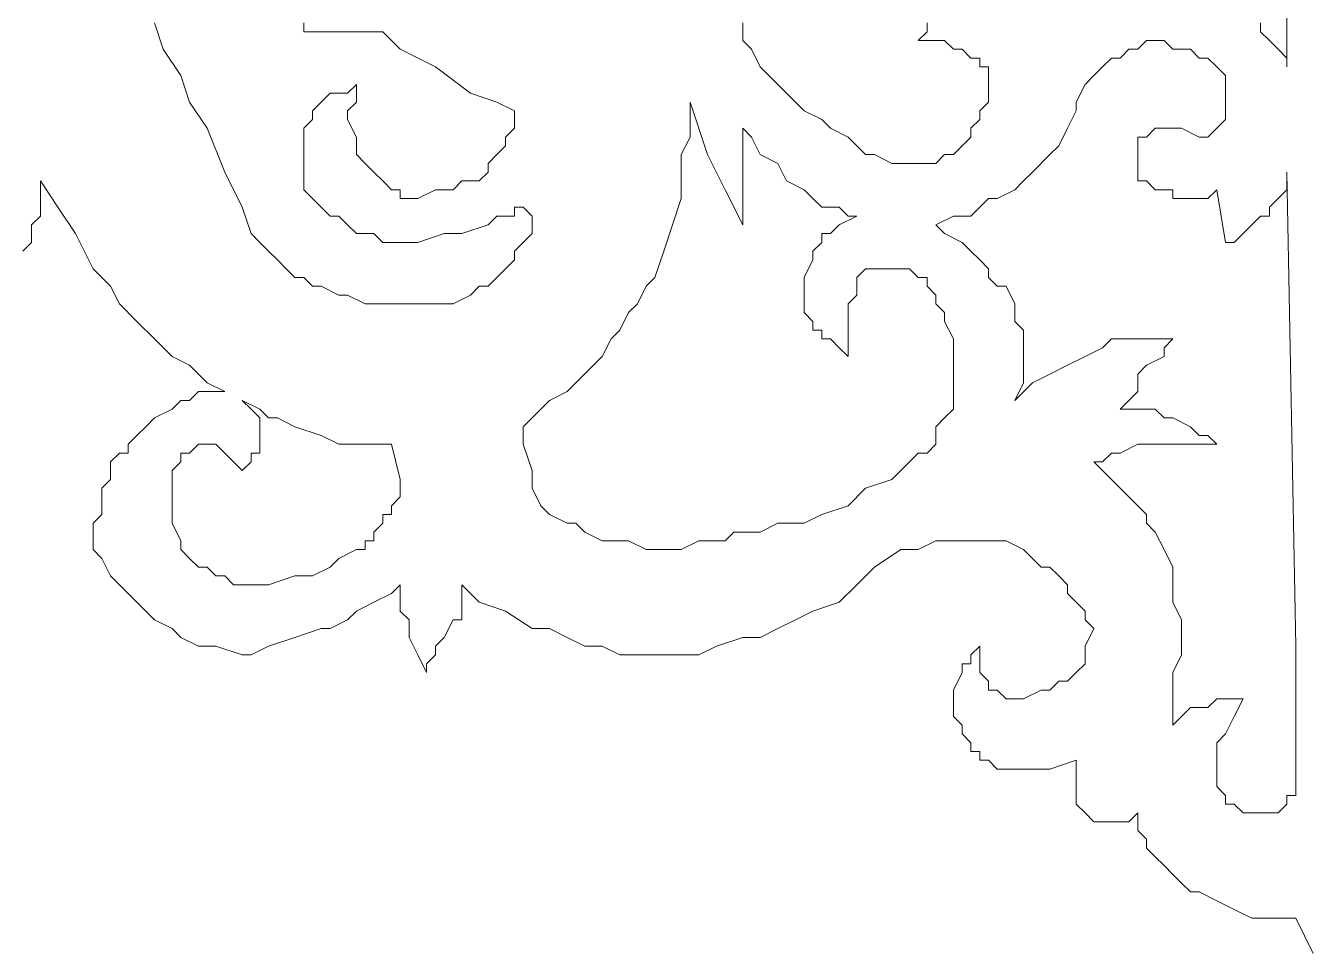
# Model space of a CAD drawing. Extents: x -66030 to 95157, y -13132 to 45879.
# Drawn here: x -61371 to -60801, y 8399 to 8812 of the extents above; entities that cross this region are included whole.
import ezdxf

# ---------------------------------------------------------------- set-up
doc = ezdxf.new("R2010")
doc.units = 0
doc.header["$LTSCALE"] = 100
doc.header["$MEASUREMENT"] = 0
doc.layers.get('0').update_dxf_attribs({"linetype": 'CONTINUOUS'})

msp = doc.modelspace()

# ---------------------------------------------------------------- linework, layer by layer
at = {"lineweight": 0}
for points in [[(-60809.61, 8969.43), (-60809.61, 8793.66), (-60809.61, 8797.56), (-60813.51, 8801.47), (-60817.42, 8805.38), (-60821.32, 8809.28), (-60821.32, 8813.19)], [(-60809.61, 8969.43), (-60809.61, 8793.66), (-60809.61, 8797.56), (-60813.51, 8801.47), (-60817.42, 8805.38), (-60821.32, 8809.28), (-60821.32, 8813.19)], [(-61247.08, 8813.19), (-61247.08, 8809.28), (-61247.08, 8809.28), (-61243.17, 8809.28), (-61243.17, 8809.28), (-61239.26, 8809.28), (-61235.36, 8809.28), (-61231.45, 8809.28), (-61227.55, 8809.28), (-61223.64, 8809.28), (-61223.64, 8809.28), (-61219.73, 8809.28), (-61211.92, 8809.28), (-61208.02, 8805.38), (-61204.11, 8801.47), (-61188.49, 8793.66), (-61172.86, 8781.94), (-61161.14, 8778.03), (-61153.33, 8774.13), (-61153.33, 8774.13), (-61153.33, 8766.32), (-61157.24, 8762.41), (-61157.24, 8758.5), (-61161.14, 8754.6), (-61165.05, 8750.69), (-61165.05, 8746.79), (-61168.96, 8742.88), (-61176.77, 8742.88), (-61180.67, 8738.98), (-61188.49, 8738.98), (-61196.3, 8735.07), (-61204.11, 8735.07), (-61204.11, 8738.98), (-61208.02, 8738.98), (-61211.92, 8742.88), (-61215.83, 8746.79), (-61215.83, 8746.79), (-61219.73, 8750.69), (-61223.64, 8754.6), (-61223.64, 8758.5), (-61223.64, 8762.41), (-61227.55, 8770.22), (-61227.55, 8774.13), (-61223.64, 8778.03), (-61223.64, 8785.85), (-61223.64, 8785.85), (-61227.55, 8781.94), (-61231.45, 8781.94), (-61235.36, 8781.94), (-61239.26, 8778.03), (-61239.26, 8778.03), (-61243.17, 8774.13), (-61243.17, 8770.22), (-61247.08, 8766.32), (-61247.08, 8758.5), (-61247.08, 8754.6), (-61247.08, 8746.79), (-61247.08, 8738.98), (-61247.08, 8738.98), (-61243.17, 8735.07), (-61239.26, 8731.16), (-61235.36, 8727.26), (-61231.45, 8727.26), (-61227.55, 8723.35), (-61223.64, 8719.45), (-61215.83, 8719.45), (-61211.92, 8715.54), (-61204.11, 8715.54), (-61196.3, 8715.54), (-61184.58, 8719.45), (-61176.77, 8719.45), (-61165.05, 8723.35), (-61161.14, 8727.26), (-61157.24, 8727.26), (-61153.33, 8727.26), (-61153.33, 8731.16), (-61149.43, 8731.16), (-61149.43, 8731.16), (-61145.52, 8727.26), (-61145.52, 8727.26), (-61145.52, 8727.26), (-61145.52, 8723.35), (-61145.52, 8719.45), (-61145.52, 8719.45), (-61149.43, 8715.54), (-61153.33, 8711.63), (-61153.33, 8707.73), (-61157.24, 8703.82), (-61161.14, 8699.92), (-61165.05, 8696.01), (-61168.96, 8696.01), (-61172.86, 8692.1), (-61180.67, 8688.2), (-61188.49, 8688.2), (-61196.3, 8688.2), (-61204.11, 8688.2), (-61211.92, 8688.2), (-61219.73, 8688.2), (-61227.55, 8692.1), (-61231.45, 8692.1), (-61239.26, 8696.01), (-61243.17, 8696.01), (-61247.08, 8699.92), (-61250.98, 8699.92), (-61254.89, 8703.82), (-61258.79, 8707.73), (-61262.7, 8711.63), (-61266.6, 8715.54), (-61270.51, 8719.45), (-61274.42, 8731.16), (-61282.23, 8746.79), (-61290.04, 8766.32), (-61297.85, 8778.03), (-61301.76, 8789.75), (-61309.57, 8801.47), (-61313.48, 8813.19)], [(-61247.08, 8813.19), (-61247.08, 8809.28), (-61247.08, 8809.28), (-61243.17, 8809.28), (-61243.17, 8809.28), (-61239.26, 8809.28), (-61235.36, 8809.28), (-61231.45, 8809.28), (-61227.55, 8809.28), (-61223.64, 8809.28), (-61223.64, 8809.28), (-61219.73, 8809.28), (-61211.92, 8809.28), (-61208.02, 8805.38), (-61204.11, 8801.47), (-61188.49, 8793.66), (-61172.86, 8781.94), (-61161.14, 8778.03), (-61153.33, 8774.13), (-61153.33, 8774.13), (-61153.33, 8766.32), (-61157.24, 8762.41), (-61157.24, 8758.5), (-61161.14, 8754.6), (-61165.05, 8750.69), (-61165.05, 8746.79), (-61168.96, 8742.88), (-61176.77, 8742.88), (-61180.67, 8738.98), (-61188.49, 8738.98), (-61196.3, 8735.07), (-61204.11, 8735.07), (-61204.11, 8738.98), (-61208.02, 8738.98), (-61211.92, 8742.88), (-61215.83, 8746.79), (-61215.83, 8746.79), (-61219.73, 8750.69), (-61223.64, 8754.6), (-61223.64, 8758.5), (-61223.64, 8762.41), (-61227.55, 8770.22), (-61227.55, 8774.13), (-61223.64, 8778.03), (-61223.64, 8785.85), (-61223.64, 8785.85), (-61227.55, 8781.94), (-61231.45, 8781.94), (-61235.36, 8781.94), (-61239.26, 8778.03), (-61239.26, 8778.03), (-61243.17, 8774.13), (-61243.17, 8770.22), (-61247.08, 8766.32), (-61247.08, 8758.5), (-61247.08, 8754.6), (-61247.08, 8746.79), (-61247.08, 8738.98), (-61247.08, 8738.98), (-61243.17, 8735.07), (-61239.26, 8731.16), (-61235.36, 8727.26), (-61231.45, 8727.26), (-61227.55, 8723.35), (-61223.64, 8719.45), (-61215.83, 8719.45), (-61211.92, 8715.54), (-61204.11, 8715.54), (-61196.3, 8715.54), (-61184.58, 8719.45), (-61176.77, 8719.45), (-61165.05, 8723.35), (-61161.14, 8727.26), (-61157.24, 8727.26), (-61153.33, 8727.26), (-61153.33, 8731.16), (-61149.43, 8731.16), (-61149.43, 8731.16), (-61145.52, 8727.26), (-61145.52, 8727.26), (-61145.52, 8727.26), (-61145.52, 8723.35), (-61145.52, 8719.45), (-61145.52, 8719.45), (-61149.43, 8715.54), (-61153.33, 8711.63), (-61153.33, 8707.73), (-61157.24, 8703.82), (-61161.14, 8699.92), (-61165.05, 8696.01), (-61168.96, 8696.01), (-61172.86, 8692.1), (-61180.67, 8688.2), (-61188.49, 8688.2), (-61196.3, 8688.2), (-61204.11, 8688.2), (-61211.92, 8688.2), (-61219.73, 8688.2), (-61227.55, 8692.1), (-61231.45, 8692.1), (-61239.26, 8696.01), (-61243.17, 8696.01), (-61247.08, 8699.92), (-61250.98, 8699.92), (-61254.89, 8703.82), (-61258.79, 8707.73), (-61262.7, 8711.63), (-61266.6, 8715.54), (-61270.51, 8719.45), (-61274.42, 8731.16), (-61282.23, 8746.79), (-61290.04, 8766.32), (-61297.85, 8778.03), (-61301.76, 8789.75), (-61309.57, 8801.47), (-61313.48, 8813.19)], [(-60969.75, 8813.19), (-60969.75, 8809.28), (-60973.66, 8805.38), (-60969.75, 8805.38), (-60961.94, 8805.38), (-60958.03, 8801.47), (-60958.03, 8801.47), (-60954.13, 8801.47), (-60950.22, 8797.56), (-60946.32, 8797.56), (-60946.32, 8793.66), (-60942.41, 8793.66), (-60942.41, 8789.75), (-60942.41, 8781.94), (-60942.41, 8778.03), (-60942.41, 8778.03), (-60946.32, 8774.13), (-60946.32, 8770.22), (-60950.22, 8766.32), (-60950.22, 8762.41), (-60954.13, 8758.5), (-60954.13, 8758.5), (-60958.03, 8754.6), (-60961.94, 8754.6), (-60961.94, 8754.6), (-60965.85, 8750.69), (-60969.75, 8750.69), (-60973.66, 8750.69), (-60973.66, 8750.69), (-60977.56, 8750.69), (-60981.47, 8750.69), (-60985.38, 8750.69), (-60993.19, 8754.6), (-60997.09, 8754.6), (-61001, 8758.5), (-61004.91, 8762.41), (-61012.72, 8766.32), (-61016.62, 8770.22), (-61024.43, 8774.13), (-61032.25, 8781.94), (-61036.15, 8785.85), (-61043.96, 8793.66), (-61047.87, 8801.47), (-61051.78, 8805.38), (-61051.78, 8809.28), (-61051.78, 8813.19)], [(-60969.75, 8813.19), (-60969.75, 8809.28), (-60973.66, 8805.38), (-60969.75, 8805.38), (-60961.94, 8805.38), (-60958.03, 8801.47), (-60958.03, 8801.47), (-60954.13, 8801.47), (-60950.22, 8797.56), (-60946.32, 8797.56), (-60946.32, 8793.66), (-60942.41, 8793.66), (-60942.41, 8789.75), (-60942.41, 8781.94), (-60942.41, 8778.03), (-60942.41, 8778.03), (-60946.32, 8774.13), (-60946.32, 8770.22), (-60950.22, 8766.32), (-60950.22, 8762.41), (-60954.13, 8758.5), (-60954.13, 8758.5), (-60958.03, 8754.6), (-60961.94, 8754.6), (-60961.94, 8754.6), (-60965.85, 8750.69), (-60969.75, 8750.69), (-60973.66, 8750.69), (-60973.66, 8750.69), (-60977.56, 8750.69), (-60981.47, 8750.69), (-60985.38, 8750.69), (-60993.19, 8754.6), (-60997.09, 8754.6), (-61001, 8758.5), (-61004.91, 8762.41), (-61012.72, 8766.32), (-61016.62, 8770.22), (-61024.43, 8774.13), (-61032.25, 8781.94), (-61036.15, 8785.85), (-61043.96, 8793.66), (-61047.87, 8801.47), (-61051.78, 8805.38), (-61051.78, 8809.28), (-61051.78, 8813.19)], [(-61372.07, 8711.63), (-61368.16, 8715.54), (-61368.16, 8723.35), (-61364.25, 8727.26), (-61364.25, 8735.07), (-61364.25, 8742.88), (-61356.44, 8731.16), (-61348.63, 8719.45), (-61340.82, 8703.82), (-61333.01, 8696.01), (-61329.1, 8688.2), (-61321.29, 8680.39), (-61313.48, 8672.57), (-61305.66, 8664.76), (-61297.85, 8660.86), (-61290.04, 8653.04), (-61282.23, 8649.14), (-61286.13, 8649.14), (-61293.95, 8649.14), (-61297.85, 8645.23), (-61301.76, 8645.23), (-61305.66, 8641.33), (-61313.48, 8637.42), (-61317.38, 8633.51), (-61321.29, 8629.61), (-61325.19, 8625.7), (-61325.19, 8621.8), (-61329.1, 8621.8), (-61333.01, 8617.89), (-61333.01, 8610.08), (-61336.91, 8606.17), (-61336.91, 8602.27), (-61336.91, 8594.45), (-61340.82, 8590.55), (-61340.82, 8586.64), (-61340.82, 8582.74), (-61340.82, 8578.83), (-61336.91, 8574.92), (-61333.01, 8567.11), (-61329.1, 8563.21), (-61325.19, 8559.3), (-61321.29, 8555.39), (-61317.38, 8551.49), (-61313.48, 8547.58), (-61305.66, 8543.68), (-61301.76, 8539.77), (-61293.95, 8535.86), (-61286.13, 8535.86), (-61274.42, 8531.96), (-61270.51, 8531.96), (-61262.7, 8535.86), (-61250.98, 8539.77), (-61239.26, 8543.68), (-61235.36, 8543.68), (-61227.55, 8547.58), (-61223.64, 8551.49), (-61215.83, 8555.39), (-61208.02, 8559.3), (-61204.11, 8563.21), (-61204.11, 8559.3), (-61204.11, 8559.3), (-61204.11, 8551.49), (-61200.2, 8547.58), (-61200.2, 8539.77), (-61196.3, 8531.96), (-61192.39, 8524.15), (-61192.39, 8524.15), (-61192.39, 8524.15), (-61192.39, 8528.05), (-61188.49, 8531.96), (-61188.49, 8535.86), (-61184.58, 8539.77), (-61180.67, 8547.58), (-61180.67, 8547.58), (-61176.77, 8547.58), (-61176.77, 8547.58), (-61176.77, 8551.49), (-61176.77, 8551.49), (-61176.77, 8555.39), (-61176.77, 8563.21), (-61172.86, 8559.3), (-61168.96, 8555.39), (-61157.24, 8551.49), (-61145.52, 8543.68), (-61137.71, 8543.68), (-61129.9, 8539.77), (-61122.08, 8535.86), (-61114.27, 8535.86), (-61106.46, 8531.96), (-61098.65, 8531.96), (-61090.84, 8531.96), (-61083.02, 8531.96), (-61079.12, 8531.96), (-61071.31, 8531.96), (-61063.49, 8535.86), (-61051.78, 8539.77), (-61043.96, 8539.77), (-61036.15, 8543.68), (-61028.34, 8547.58), (-61020.53, 8551.49), (-61008.81, 8555.39), (-61001, 8563.21), (-60993.19, 8571.02), (-60981.47, 8578.83), (-60977.56, 8578.83), (-60973.66, 8578.83), (-60965.85, 8582.74), (-60961.94, 8582.74), (-60954.13, 8582.74), (-60950.22, 8582.74), (-60942.41, 8582.74), (-60934.6, 8582.74), (-60926.79, 8578.83), (-60922.88, 8574.92), (-60918.97, 8571.02), (-60915.07, 8571.02), (-60911.16, 8567.11), (-60907.26, 8563.21), (-60907.26, 8559.3), (-60903.35, 8555.39), (-60899.44, 8551.49), (-60899.44, 8547.58), (-60899.44, 8547.58), (-60895.54, 8543.68), (-60899.44, 8535.86), (-60899.44, 8531.96), (-60899.44, 8531.96), (-60899.44, 8528.05), (-60903.35, 8524.15), (-60907.26, 8520.24), (-60911.16, 8520.24), (-60915.07, 8516.33), (-60918.97, 8516.33), (-60926.79, 8512.43), (-60934.6, 8512.43), (-60934.6, 8512.43), (-60938.5, 8516.33), (-60938.5, 8516.33), (-60942.41, 8516.33), (-60942.41, 8520.24), (-60946.32, 8524.15), (-60946.32, 8528.05), (-60946.32, 8531.96), (-60946.32, 8535.86), (-60950.22, 8531.96), (-60950.22, 8528.05), (-60954.13, 8528.05), (-60954.13, 8524.15), (-60958.03, 8516.33), (-60958.03, 8516.33), (-60958.03, 8512.43), (-60958.03, 8508.52), (-60958.03, 8504.62), (-60954.13, 8500.71), (-60954.13, 8496.81), (-60954.13, 8496.81), (-60950.22, 8492.9), (-60950.22, 8488.99), (-60946.32, 8488.99), (-60946.32, 8485.09), (-60942.41, 8485.09), (-60942.41, 8485.09), (-60938.5, 8481.18), (-60930.69, 8481.18), (-60922.88, 8481.18), (-60915.07, 8481.18), (-60903.35, 8485.09), (-60903.35, 8485.09), (-60903.35, 8481.18), (-60903.35, 8473.37), (-60903.35, 8473.37), (-60903.35, 8469.46), (-60903.35, 8465.56), (-60899.44, 8461.65), (-60899.44, 8461.65), (-60895.54, 8457.75), (-60891.63, 8457.75), (-60887.73, 8457.75), (-60883.82, 8457.75), (-60879.91, 8457.75), (-60876.01, 8461.65), (-60876.01, 8457.75), (-60876.01, 8453.84), (-60872.1, 8449.93), (-60872.1, 8446.03), (-60868.2, 8442.12), (-60864.29, 8438.22), (-60860.38, 8434.31), (-60856.48, 8430.4), (-60852.57, 8426.5), (-60848.67, 8426.5), (-60840.85, 8422.59), (-60833.04, 8418.69), (-60825.23, 8414.78), (-60817.42, 8414.78), (-60813.51, 8414.78), (-60809.61, 8414.78), (-60805.7, 8414.78), (-60805.7, 8414.78), (-60801.79, 8406.97), (-60797.89, 8399.16)], [(-61372.07, 8711.63), (-61368.16, 8715.54), (-61368.16, 8723.35), (-61364.25, 8727.26), (-61364.25, 8735.07), (-61364.25, 8742.88), (-61356.44, 8731.16), (-61348.63, 8719.45), (-61340.82, 8703.82), (-61333.01, 8696.01), (-61329.1, 8688.2), (-61321.29, 8680.39), (-61313.48, 8672.57), (-61305.66, 8664.76), (-61297.85, 8660.86), (-61290.04, 8653.04), (-61282.23, 8649.14), (-61286.13, 8649.14), (-61293.95, 8649.14), (-61297.85, 8645.23), (-61301.76, 8645.23), (-61305.66, 8641.33), (-61313.48, 8637.42), (-61317.38, 8633.51), (-61321.29, 8629.61), (-61325.19, 8625.7), (-61325.19, 8621.8), (-61329.1, 8621.8), (-61333.01, 8617.89), (-61333.01, 8610.08), (-61336.91, 8606.17), (-61336.91, 8602.27), (-61336.91, 8594.45), (-61340.82, 8590.55), (-61340.82, 8586.64), (-61340.82, 8582.74), (-61340.82, 8578.83), (-61336.91, 8574.92), (-61333.01, 8567.11), (-61329.1, 8563.21), (-61325.19, 8559.3), (-61321.29, 8555.39), (-61317.38, 8551.49), (-61313.48, 8547.58), (-61305.66, 8543.68), (-61301.76, 8539.77), (-61293.95, 8535.86), (-61286.13, 8535.86), (-61274.42, 8531.96), (-61270.51, 8531.96), (-61262.7, 8535.86), (-61250.98, 8539.77), (-61239.26, 8543.68), (-61235.36, 8543.68), (-61227.55, 8547.58), (-61223.64, 8551.49), (-61215.83, 8555.39), (-61208.02, 8559.3), (-61204.11, 8563.21), (-61204.11, 8559.3), (-61204.11, 8559.3), (-61204.11, 8551.49), (-61200.2, 8547.58), (-61200.2, 8539.77), (-61196.3, 8531.96), (-61192.39, 8524.15), (-61192.39, 8524.15), (-61192.39, 8524.15), (-61192.39, 8528.05), (-61188.49, 8531.96), (-61188.49, 8535.86), (-61184.58, 8539.77), (-61180.67, 8547.58), (-61180.67, 8547.58), (-61176.77, 8547.58), (-61176.77, 8547.58), (-61176.77, 8551.49), (-61176.77, 8551.49), (-61176.77, 8555.39), (-61176.77, 8563.21), (-61172.86, 8559.3), (-61168.96, 8555.39), (-61157.24, 8551.49), (-61145.52, 8543.68), (-61137.71, 8543.68), (-61129.9, 8539.77), (-61122.08, 8535.86), (-61114.27, 8535.86), (-61106.46, 8531.96), (-61098.65, 8531.96), (-61090.84, 8531.96), (-61083.02, 8531.96), (-61079.12, 8531.96), (-61071.31, 8531.96), (-61063.49, 8535.86), (-61051.78, 8539.77), (-61043.96, 8539.77), (-61036.15, 8543.68), (-61028.34, 8547.58), (-61020.53, 8551.49), (-61008.81, 8555.39), (-61001, 8563.21), (-60993.19, 8571.02), (-60981.47, 8578.83), (-60977.56, 8578.83), (-60973.66, 8578.83), (-60965.85, 8582.74), (-60961.94, 8582.74), (-60954.13, 8582.74), (-60950.22, 8582.74), (-60942.41, 8582.74), (-60934.6, 8582.74), (-60926.79, 8578.83), (-60922.88, 8574.92), (-60918.97, 8571.02), (-60915.07, 8571.02), (-60911.16, 8567.11), (-60907.26, 8563.21), (-60907.26, 8559.3), (-60903.35, 8555.39), (-60899.44, 8551.49), (-60899.44, 8547.58), (-60899.44, 8547.58), (-60895.54, 8543.68), (-60899.44, 8535.86), (-60899.44, 8531.96), (-60899.44, 8531.96), (-60899.44, 8528.05), (-60903.35, 8524.15), (-60907.26, 8520.24), (-60911.16, 8520.24), (-60915.07, 8516.33), (-60918.97, 8516.33), (-60926.79, 8512.43), (-60934.6, 8512.43), (-60934.6, 8512.43), (-60938.5, 8516.33), (-60938.5, 8516.33), (-60942.41, 8516.33), (-60942.41, 8520.24), (-60946.32, 8524.15), (-60946.32, 8528.05), (-60946.32, 8531.96), (-60946.32, 8535.86), (-60950.22, 8531.96), (-60950.22, 8528.05), (-60954.13, 8528.05), (-60954.13, 8524.15), (-60958.03, 8516.33), (-60958.03, 8516.33), (-60958.03, 8512.43), (-60958.03, 8508.52), (-60958.03, 8504.62), (-60954.13, 8500.71), (-60954.13, 8496.81), (-60954.13, 8496.81), (-60950.22, 8492.9), (-60950.22, 8488.99), (-60946.32, 8488.99), (-60946.32, 8485.09), (-60942.41, 8485.09), (-60942.41, 8485.09), (-60938.5, 8481.18), (-60930.69, 8481.18), (-60922.88, 8481.18), (-60915.07, 8481.18), (-60903.35, 8485.09), (-60903.35, 8485.09), (-60903.35, 8481.18), (-60903.35, 8473.37), (-60903.35, 8473.37), (-60903.35, 8469.46), (-60903.35, 8465.56), (-60899.44, 8461.65), (-60899.44, 8461.65), (-60895.54, 8457.75), (-60891.63, 8457.75), (-60887.73, 8457.75), (-60883.82, 8457.75), (-60879.91, 8457.75), (-60876.01, 8461.65), (-60876.01, 8457.75), (-60876.01, 8453.84), (-60872.1, 8449.93), (-60872.1, 8446.03), (-60868.2, 8442.12), (-60864.29, 8438.22), (-60860.38, 8434.31), (-60856.48, 8430.4), (-60852.57, 8426.5), (-60848.67, 8426.5), (-60840.85, 8422.59), (-60833.04, 8418.69), (-60825.23, 8414.78), (-60817.42, 8414.78), (-60813.51, 8414.78), (-60809.61, 8414.78), (-60805.7, 8414.78), (-60805.7, 8414.78), (-60801.79, 8406.97), (-60797.89, 8399.16)]]:
    msp.add_lwpolyline(points, dxfattribs=at)
for points in [[(-60860.38, 8500.71), (-60860.38, 8512.43), (-60860.38, 8520.24), (-60860.38, 8524.15), (-60856.48, 8531.96), (-60856.48, 8535.86), (-60856.48, 8543.68), (-60856.48, 8547.58), (-60860.38, 8555.39), (-60860.38, 8563.21), (-60860.38, 8571.02), (-60864.29, 8578.83), (-60868.2, 8586.64), (-60872.1, 8590.55), (-60872.1, 8594.45), (-60876.01, 8598.36), (-60879.91, 8602.27), (-60883.82, 8606.17), (-60887.73, 8610.08), (-60891.63, 8613.98), (-60895.54, 8617.89), (-60891.63, 8617.89), (-60887.73, 8621.8), (-60883.82, 8621.8), (-60876.01, 8625.7), (-60864.29, 8625.7), (-60856.48, 8625.7), (-60848.67, 8625.7), (-60840.85, 8625.7), (-60844.76, 8629.61), (-60848.67, 8629.61), (-60852.57, 8633.51), (-60860.38, 8637.42), (-60864.29, 8637.42), (-60868.2, 8641.33), (-60872.1, 8641.33), (-60876.01, 8641.33), (-60883.82, 8641.33), (-60879.91, 8645.23), (-60879.91, 8645.23), (-60876.01, 8649.14), (-60876.01, 8656.95), (-60872.1, 8660.86), (-60864.29, 8664.76), (-60864.29, 8668.67), (-60860.38, 8672.57), (-60860.38, 8672.57), (-60864.29, 8672.57), (-60864.29, 8672.57), (-60868.2, 8672.57), (-60872.1, 8672.57), (-60876.01, 8672.57), (-60879.91, 8672.57), (-60887.73, 8672.57), (-60891.63, 8668.67), (-60899.44, 8664.76), (-60907.26, 8660.86), (-60915.07, 8656.95), (-60922.88, 8653.04), (-60930.69, 8645.23), (-60930.69, 8645.23), (-60926.79, 8653.04), (-60926.79, 8656.95), (-60926.79, 8660.86), (-60926.79, 8664.76), (-60926.79, 8668.67), (-60926.79, 8676.48), (-60930.69, 8680.39), (-60930.69, 8688.2), (-60934.6, 8696.01), (-60938.5, 8696.01), (-60942.41, 8699.92), (-60942.41, 8703.82), (-60946.32, 8707.73), (-60950.22, 8711.63), (-60954.13, 8715.54), (-60961.94, 8719.45), (-60965.85, 8723.35), (-60965.85, 8723.35), (-60958.03, 8727.26), (-60950.22, 8727.26), (-60942.41, 8735.07), (-60938.5, 8735.07), (-60930.69, 8738.98), (-60926.79, 8742.88), (-60922.88, 8746.79), (-60915.07, 8754.6), (-60911.16, 8758.5), (-60907.26, 8766.32), (-60903.35, 8774.13), (-60903.35, 8774.13), (-60903.35, 8778.03), (-60899.44, 8785.85), (-60895.54, 8789.75), (-60891.63, 8793.66), (-60887.73, 8797.56), (-60883.82, 8797.56), (-60879.91, 8801.47), (-60876.01, 8801.47), (-60872.1, 8805.38), (-60864.29, 8805.38), (-60860.38, 8801.47), (-60852.57, 8801.47), (-60852.57, 8801.47), (-60848.67, 8797.56), (-60844.76, 8797.56), (-60840.85, 8793.66), (-60840.85, 8793.66), (-60836.95, 8789.75), (-60836.95, 8785.85), (-60836.95, 8785.85), (-60836.95, 8781.94), (-60836.95, 8778.03), (-60836.95, 8770.22), (-60840.85, 8766.32), (-60844.76, 8762.41), (-60848.67, 8762.41), (-60856.48, 8766.32), (-60856.48, 8766.32), (-60860.38, 8766.32), (-60864.29, 8766.32), (-60868.2, 8766.32), (-60872.1, 8762.41), (-60872.1, 8762.41), (-60876.01, 8762.41), (-60876.01, 8758.5), (-60876.01, 8754.6), (-60876.01, 8750.69), (-60876.01, 8746.79), (-60876.01, 8746.79), (-60876.01, 8742.88), (-60872.1, 8742.88), (-60868.2, 8738.98), (-60860.38, 8738.98), (-60860.38, 8735.07), (-60856.48, 8735.07), (-60852.57, 8735.07), (-60848.67, 8735.07), (-60844.76, 8735.07), (-60840.85, 8738.98), (-60836.95, 8715.54), (-60833.04, 8715.54), (-60829.14, 8719.45), (-60825.23, 8723.35), (-60821.32, 8727.26), (-60817.42, 8727.26), (-60817.42, 8731.16), (-60813.51, 8735.07), (-60813.51, 8735.07), (-60809.61, 8738.98), (-60809.61, 8742.88), (-60809.61, 8746.79), (-60805.7, 8535.86), (-60805.7, 8520.24), (-60805.7, 8508.52), (-60805.7, 8492.9), (-60805.7, 8477.28), (-60805.7, 8473.37), (-60805.7, 8469.46), (-60809.61, 8469.46), (-60809.61, 8465.56), (-60813.51, 8461.65), (-60817.42, 8461.65), (-60821.32, 8461.65), (-60825.23, 8461.65), (-60829.14, 8461.65), (-60833.04, 8465.56), (-60836.95, 8465.56), (-60836.95, 8469.46), (-60840.85, 8473.37), (-60840.85, 8477.28), (-60840.85, 8477.28), (-60840.85, 8481.18), (-60840.85, 8485.09), (-60840.85, 8488.99), (-60840.85, 8492.9), (-60836.95, 8496.81), (-60833.04, 8504.62), (-60829.14, 8512.43), (-60833.04, 8512.43), (-60836.95, 8512.43), (-60840.85, 8512.43), (-60844.76, 8508.52), (-60848.67, 8508.52), (-60852.57, 8508.52), (-60856.48, 8504.62), (-60860.38, 8500.71)], [(-60860.38, 8500.71), (-60860.38, 8512.43), (-60860.38, 8520.24), (-60860.38, 8524.15), (-60856.48, 8531.96), (-60856.48, 8535.86), (-60856.48, 8543.68), (-60856.48, 8547.58), (-60860.38, 8555.39), (-60860.38, 8563.21), (-60860.38, 8571.02), (-60864.29, 8578.83), (-60868.2, 8586.64), (-60872.1, 8590.55), (-60872.1, 8594.45), (-60876.01, 8598.36), (-60879.91, 8602.27), (-60883.82, 8606.17), (-60887.73, 8610.08), (-60891.63, 8613.98), (-60895.54, 8617.89), (-60891.63, 8617.89), (-60887.73, 8621.8), (-60883.82, 8621.8), (-60876.01, 8625.7), (-60864.29, 8625.7), (-60856.48, 8625.7), (-60848.67, 8625.7), (-60840.85, 8625.7), (-60844.76, 8629.61), (-60848.67, 8629.61), (-60852.57, 8633.51), (-60860.38, 8637.42), (-60864.29, 8637.42), (-60868.2, 8641.33), (-60872.1, 8641.33), (-60876.01, 8641.33), (-60883.82, 8641.33), (-60879.91, 8645.23), (-60879.91, 8645.23), (-60876.01, 8649.14), (-60876.01, 8656.95), (-60872.1, 8660.86), (-60864.29, 8664.76), (-60864.29, 8668.67), (-60860.38, 8672.57), (-60860.38, 8672.57), (-60864.29, 8672.57), (-60864.29, 8672.57), (-60868.2, 8672.57), (-60872.1, 8672.57), (-60876.01, 8672.57), (-60879.91, 8672.57), (-60887.73, 8672.57), (-60891.63, 8668.67), (-60899.44, 8664.76), (-60907.26, 8660.86), (-60915.07, 8656.95), (-60922.88, 8653.04), (-60930.69, 8645.23), (-60930.69, 8645.23), (-60926.79, 8653.04), (-60926.79, 8656.95), (-60926.79, 8660.86), (-60926.79, 8664.76), (-60926.79, 8668.67), (-60926.79, 8676.48), (-60930.69, 8680.39), (-60930.69, 8688.2), (-60934.6, 8696.01), (-60938.5, 8696.01), (-60942.41, 8699.92), (-60942.41, 8703.82), (-60946.32, 8707.73), (-60950.22, 8711.63), (-60954.13, 8715.54), (-60961.94, 8719.45), (-60965.85, 8723.35), (-60965.85, 8723.35), (-60958.03, 8727.26), (-60950.22, 8727.26), (-60942.41, 8735.07), (-60938.5, 8735.07), (-60930.69, 8738.98), (-60926.79, 8742.88), (-60922.88, 8746.79), (-60915.07, 8754.6), (-60911.16, 8758.5), (-60907.26, 8766.32), (-60903.35, 8774.13), (-60903.35, 8774.13), (-60903.35, 8778.03), (-60899.44, 8785.85), (-60895.54, 8789.75), (-60891.63, 8793.66), (-60887.73, 8797.56), (-60883.82, 8797.56), (-60879.91, 8801.47), (-60876.01, 8801.47), (-60872.1, 8805.38), (-60864.29, 8805.38), (-60860.38, 8801.47), (-60852.57, 8801.47), (-60852.57, 8801.47), (-60848.67, 8797.56), (-60844.76, 8797.56), (-60840.85, 8793.66), (-60840.85, 8793.66), (-60836.95, 8789.75), (-60836.95, 8785.85), (-60836.95, 8785.85), (-60836.95, 8781.94), (-60836.95, 8778.03), (-60836.95, 8770.22), (-60840.85, 8766.32), (-60844.76, 8762.41), (-60848.67, 8762.41), (-60856.48, 8766.32), (-60856.48, 8766.32), (-60860.38, 8766.32), (-60864.29, 8766.32), (-60868.2, 8766.32), (-60872.1, 8762.41), (-60872.1, 8762.41), (-60876.01, 8762.41), (-60876.01, 8758.5), (-60876.01, 8754.6), (-60876.01, 8750.69), (-60876.01, 8746.79), (-60876.01, 8746.79), (-60876.01, 8742.88), (-60872.1, 8742.88), (-60868.2, 8738.98), (-60860.38, 8738.98), (-60860.38, 8735.07), (-60856.48, 8735.07), (-60852.57, 8735.07), (-60848.67, 8735.07), (-60844.76, 8735.07), (-60840.85, 8738.98), (-60836.95, 8715.54), (-60833.04, 8715.54), (-60829.14, 8719.45), (-60825.23, 8723.35), (-60821.32, 8727.26), (-60817.42, 8727.26), (-60817.42, 8731.16), (-60813.51, 8735.07), (-60813.51, 8735.07), (-60809.61, 8738.98), (-60809.61, 8742.88), (-60809.61, 8746.79), (-60805.7, 8535.86), (-60805.7, 8520.24), (-60805.7, 8508.52), (-60805.7, 8492.9), (-60805.7, 8477.28), (-60805.7, 8473.37), (-60805.7, 8469.46), (-60809.61, 8469.46), (-60809.61, 8465.56), (-60813.51, 8461.65), (-60817.42, 8461.65), (-60821.32, 8461.65), (-60825.23, 8461.65), (-60829.14, 8461.65), (-60833.04, 8465.56), (-60836.95, 8465.56), (-60836.95, 8469.46), (-60840.85, 8473.37), (-60840.85, 8477.28), (-60840.85, 8477.28), (-60840.85, 8481.18), (-60840.85, 8485.09), (-60840.85, 8488.99), (-60840.85, 8492.9), (-60836.95, 8496.81), (-60833.04, 8504.62), (-60829.14, 8512.43), (-60833.04, 8512.43), (-60836.95, 8512.43), (-60840.85, 8512.43), (-60844.76, 8508.52), (-60848.67, 8508.52), (-60852.57, 8508.52), (-60856.48, 8504.62), (-60860.38, 8500.71)], [(-61051.78, 8766.32), (-61051.78, 8762.41), (-61051.78, 8754.6), (-61051.78, 8746.79), (-61051.78, 8738.98), (-61051.78, 8731.16), (-61051.78, 8723.35), (-61059.59, 8738.98), (-61067.4, 8754.6), (-61075.21, 8778.03), (-61075.21, 8774.13), (-61075.21, 8762.41), (-61079.12, 8754.6), (-61079.12, 8742.88), (-61079.12, 8735.07), (-61083.02, 8723.35), (-61086.93, 8711.63), (-61090.84, 8699.92), (-61094.74, 8696.01), (-61098.65, 8688.2), (-61102.55, 8684.29), (-61106.46, 8676.48), (-61110.37, 8672.57), (-61114.27, 8664.76), (-61118.18, 8660.86), (-61125.99, 8653.04), (-61129.9, 8649.14), (-61137.71, 8645.23), (-61141.61, 8641.33), (-61149.43, 8633.51), (-61149.43, 8633.51), (-61149.43, 8625.7), (-61145.52, 8613.98), (-61145.52, 8606.17), (-61141.61, 8598.36), (-61141.61, 8598.36), (-61137.71, 8594.45), (-61129.9, 8590.55), (-61125.99, 8590.55), (-61122.08, 8586.64), (-61114.27, 8582.74), (-61110.37, 8582.74), (-61102.55, 8582.74), (-61094.74, 8578.83), (-61086.93, 8578.83), (-61079.12, 8578.83), (-61071.31, 8582.74), (-61059.59, 8582.74), (-61055.68, 8586.64), (-61043.96, 8586.64), (-61036.15, 8590.55), (-61024.43, 8590.55), (-61016.62, 8594.45), (-61004.91, 8598.36), (-60997.09, 8606.17), (-60985.38, 8610.08), (-60981.47, 8613.98), (-60977.56, 8617.89), (-60973.66, 8621.8), (-60969.75, 8621.8), (-60965.85, 8625.7), (-60965.85, 8633.51), (-60961.94, 8637.42), (-60958.03, 8641.33), (-60958.03, 8645.23), (-60958.03, 8649.14), (-60958.03, 8656.95), (-60958.03, 8660.86), (-60958.03, 8664.76), (-60958.03, 8672.57), (-60961.94, 8680.39), (-60961.94, 8684.29), (-60965.85, 8688.2), (-60965.85, 8692.1), (-60969.75, 8696.01), (-60969.75, 8699.92), (-60973.66, 8699.92), (-60973.66, 8699.92), (-60977.56, 8703.82), (-60977.56, 8703.82), (-60981.47, 8703.82), (-60985.38, 8703.82), (-60985.38, 8703.82), (-60989.28, 8703.82), (-60993.19, 8703.82), (-60997.09, 8703.82), (-60997.09, 8703.82), (-61001, 8699.92), (-61001, 8696.01), (-61001, 8692.1), (-61004.91, 8688.2), (-61004.91, 8680.39), (-61004.91, 8672.57), (-61004.91, 8664.76), (-61004.91, 8664.76), (-61008.81, 8668.67), (-61012.72, 8672.57), (-61016.62, 8672.57), (-61016.62, 8676.48), (-61020.53, 8676.48), (-61020.53, 8680.39), (-61024.43, 8684.29), (-61024.43, 8688.2), (-61024.43, 8692.1), (-61024.43, 8696.01), (-61024.43, 8699.92), (-61020.53, 8707.73), (-61020.53, 8707.73), (-61020.53, 8711.63), (-61020.53, 8711.63), (-61016.62, 8715.54), (-61016.62, 8719.45), (-61012.72, 8719.45), (-61008.81, 8723.35), (-61001, 8727.26), (-61004.91, 8727.26), (-61008.81, 8731.16), (-61012.72, 8731.16), (-61016.62, 8731.16), (-61020.53, 8735.07), (-61024.43, 8738.98), (-61032.25, 8742.88), (-61036.15, 8750.69), (-61043.96, 8754.6), (-61047.87, 8762.41), (-61051.78, 8766.32)], [(-61051.78, 8766.32), (-61051.78, 8762.41), (-61051.78, 8754.6), (-61051.78, 8746.79), (-61051.78, 8738.98), (-61051.78, 8731.16), (-61051.78, 8723.35), (-61059.59, 8738.98), (-61067.4, 8754.6), (-61075.21, 8778.03), (-61075.21, 8774.13), (-61075.21, 8762.41), (-61079.12, 8754.6), (-61079.12, 8742.88), (-61079.12, 8735.07), (-61083.02, 8723.35), (-61086.93, 8711.63), (-61090.84, 8699.92), (-61094.74, 8696.01), (-61098.65, 8688.2), (-61102.55, 8684.29), (-61106.46, 8676.48), (-61110.37, 8672.57), (-61114.27, 8664.76), (-61118.18, 8660.86), (-61125.99, 8653.04), (-61129.9, 8649.14), (-61137.71, 8645.23), (-61141.61, 8641.33), (-61149.43, 8633.51), (-61149.43, 8633.51), (-61149.43, 8625.7), (-61145.52, 8613.98), (-61145.52, 8606.17), (-61141.61, 8598.36), (-61141.61, 8598.36), (-61137.71, 8594.45), (-61129.9, 8590.55), (-61125.99, 8590.55), (-61122.08, 8586.64), (-61114.27, 8582.74), (-61110.37, 8582.74), (-61102.55, 8582.74), (-61094.74, 8578.83), (-61086.93, 8578.83), (-61079.12, 8578.83), (-61071.31, 8582.74), (-61059.59, 8582.74), (-61055.68, 8586.64), (-61043.96, 8586.64), (-61036.15, 8590.55), (-61024.43, 8590.55), (-61016.62, 8594.45), (-61004.91, 8598.36), (-60997.09, 8606.17), (-60985.38, 8610.08), (-60981.47, 8613.98), (-60977.56, 8617.89), (-60973.66, 8621.8), (-60969.75, 8621.8), (-60965.85, 8625.7), (-60965.85, 8633.51), (-60961.94, 8637.42), (-60958.03, 8641.33), (-60958.03, 8645.23), (-60958.03, 8649.14), (-60958.03, 8656.95), (-60958.03, 8660.86), (-60958.03, 8664.76), (-60958.03, 8672.57), (-60961.94, 8680.39), (-60961.94, 8684.29), (-60965.85, 8688.2), (-60965.85, 8692.1), (-60969.75, 8696.01), (-60969.75, 8699.92), (-60973.66, 8699.92), (-60973.66, 8699.92), (-60977.56, 8703.82), (-60977.56, 8703.82), (-60981.47, 8703.82), (-60985.38, 8703.82), (-60985.38, 8703.82), (-60989.28, 8703.82), (-60993.19, 8703.82), (-60997.09, 8703.82), (-60997.09, 8703.82), (-61001, 8699.92), (-61001, 8696.01), (-61001, 8692.1), (-61004.91, 8688.2), (-61004.91, 8680.39), (-61004.91, 8672.57), (-61004.91, 8664.76), (-61004.91, 8664.76), (-61008.81, 8668.67), (-61012.72, 8672.57), (-61016.62, 8672.57), (-61016.62, 8676.48), (-61020.53, 8676.48), (-61020.53, 8680.39), (-61024.43, 8684.29), (-61024.43, 8688.2), (-61024.43, 8692.1), (-61024.43, 8696.01), (-61024.43, 8699.92), (-61020.53, 8707.73), (-61020.53, 8707.73), (-61020.53, 8711.63), (-61020.53, 8711.63), (-61016.62, 8715.54), (-61016.62, 8719.45), (-61012.72, 8719.45), (-61008.81, 8723.35), (-61001, 8727.26), (-61004.91, 8727.26), (-61008.81, 8731.16), (-61012.72, 8731.16), (-61016.62, 8731.16), (-61020.53, 8735.07), (-61024.43, 8738.98), (-61032.25, 8742.88), (-61036.15, 8750.69), (-61043.96, 8754.6), (-61047.87, 8762.41), (-61051.78, 8766.32)], [(-61204.11, 8610.08), (-61208.02, 8625.7), (-61211.92, 8625.7), (-61219.73, 8625.7), (-61231.45, 8625.7), (-61239.26, 8629.61), (-61250.98, 8633.51), (-61258.79, 8637.42), (-61262.7, 8637.42), (-61266.6, 8641.33), (-61274.42, 8645.23), (-61274.42, 8645.23), (-61270.51, 8641.33), (-61270.51, 8641.33), (-61266.6, 8637.42), (-61266.6, 8633.51), (-61266.6, 8629.61), (-61266.6, 8629.61), (-61266.6, 8625.7), (-61266.6, 8621.8), (-61270.51, 8621.8), (-61270.51, 8617.89), (-61274.42, 8613.98), (-61274.42, 8613.98), (-61278.32, 8617.89), (-61282.23, 8621.8), (-61282.23, 8621.8), (-61286.13, 8625.7), (-61286.13, 8625.7), (-61290.04, 8625.7), (-61293.95, 8625.7), (-61293.95, 8625.7), (-61297.85, 8621.8), (-61297.85, 8621.8), (-61301.76, 8621.8), (-61301.76, 8617.89), (-61305.66, 8613.98), (-61305.66, 8610.08), (-61305.66, 8606.17), (-61305.66, 8598.36), (-61305.66, 8594.45), (-61305.66, 8590.55), (-61301.76, 8582.74), (-61301.76, 8578.83), (-61297.85, 8574.92), (-61297.85, 8574.92), (-61293.95, 8571.02), (-61293.95, 8571.02), (-61290.04, 8571.02), (-61286.13, 8567.11), (-61282.23, 8567.11), (-61278.32, 8563.21), (-61274.42, 8563.21), (-61270.51, 8563.21), (-61270.51, 8563.21), (-61262.7, 8563.21), (-61250.98, 8567.11), (-61247.08, 8567.11), (-61243.17, 8567.11), (-61235.36, 8571.02), (-61231.45, 8574.92), (-61223.64, 8578.83), (-61219.73, 8578.83), (-61219.73, 8582.74), (-61215.83, 8582.74), (-61215.83, 8586.64), (-61211.92, 8590.55), (-61211.92, 8594.45), (-61208.02, 8594.45), (-61208.02, 8598.36), (-61204.11, 8602.27), (-61204.11, 8610.08)], [(-61204.11, 8610.08), (-61208.02, 8625.7), (-61211.92, 8625.7), (-61219.73, 8625.7), (-61231.45, 8625.7), (-61239.26, 8629.61), (-61250.98, 8633.51), (-61258.79, 8637.42), (-61262.7, 8637.42), (-61266.6, 8641.33), (-61274.42, 8645.23), (-61274.42, 8645.23), (-61270.51, 8641.33), (-61270.51, 8641.33), (-61266.6, 8637.42), (-61266.6, 8633.51), (-61266.6, 8629.61), (-61266.6, 8629.61), (-61266.6, 8625.7), (-61266.6, 8621.8), (-61270.51, 8621.8), (-61270.51, 8617.89), (-61274.42, 8613.98), (-61274.42, 8613.98), (-61278.32, 8617.89), (-61282.23, 8621.8), (-61282.23, 8621.8), (-61286.13, 8625.7), (-61286.13, 8625.7), (-61290.04, 8625.7), (-61293.95, 8625.7), (-61293.95, 8625.7), (-61297.85, 8621.8), (-61297.85, 8621.8), (-61301.76, 8621.8), (-61301.76, 8617.89), (-61305.66, 8613.98), (-61305.66, 8610.08), (-61305.66, 8606.17), (-61305.66, 8598.36), (-61305.66, 8594.45), (-61305.66, 8590.55), (-61301.76, 8582.74), (-61301.76, 8578.83), (-61297.85, 8574.92), (-61297.85, 8574.92), (-61293.95, 8571.02), (-61293.95, 8571.02), (-61290.04, 8571.02), (-61286.13, 8567.11), (-61282.23, 8567.11), (-61278.32, 8563.21), (-61274.42, 8563.21), (-61270.51, 8563.21), (-61270.51, 8563.21), (-61262.7, 8563.21), (-61250.98, 8567.11), (-61247.08, 8567.11), (-61243.17, 8567.11), (-61235.36, 8571.02), (-61231.45, 8574.92), (-61223.64, 8578.83), (-61219.73, 8578.83), (-61219.73, 8582.74), (-61215.83, 8582.74), (-61215.83, 8586.64), (-61211.92, 8590.55), (-61211.92, 8594.45), (-61208.02, 8594.45), (-61208.02, 8598.36), (-61204.11, 8602.27), (-61204.11, 8610.08)]]:
    msp.add_lwpolyline(points, close=True, dxfattribs=at)

doc.saveas('drawing.dxf')
